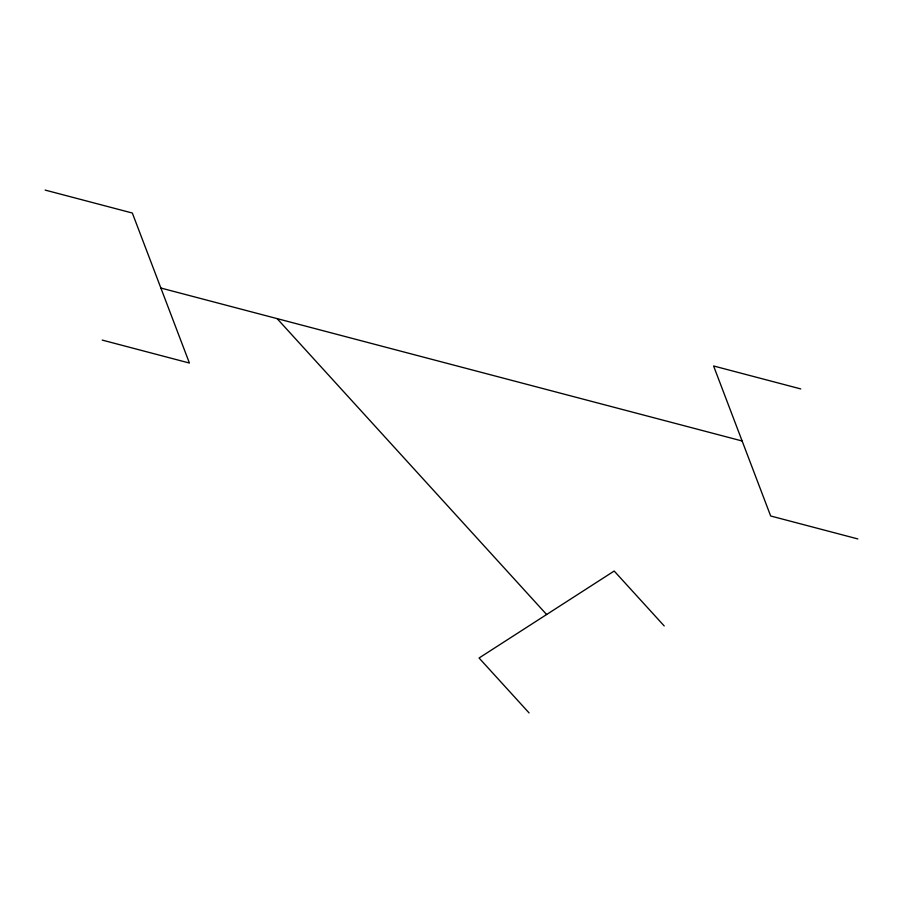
<?xml version="1.0" encoding="UTF-8"?>
<svg xmlns="http://www.w3.org/2000/svg" width="903" height="903" viewBox="0 0 903 903"><rect width="100%" height="100%" fill="white"/><g stroke="black" fill="none" stroke-linecap="round" stroke-linejoin="round"><path stroke-width="1.35" d="M45.15 190.082L132.335 213.029L189.416 363.04L102.231 340.092M800.769 388.922L713.584 365.975L770.665 515.985L857.85 538.933M160.881 288.034L742.119 440.98M664.202 625.948L614.187 571.035L479.064 658.005L529.079 712.918M277.119 318.624L546.631 614.525"/></g></svg>
